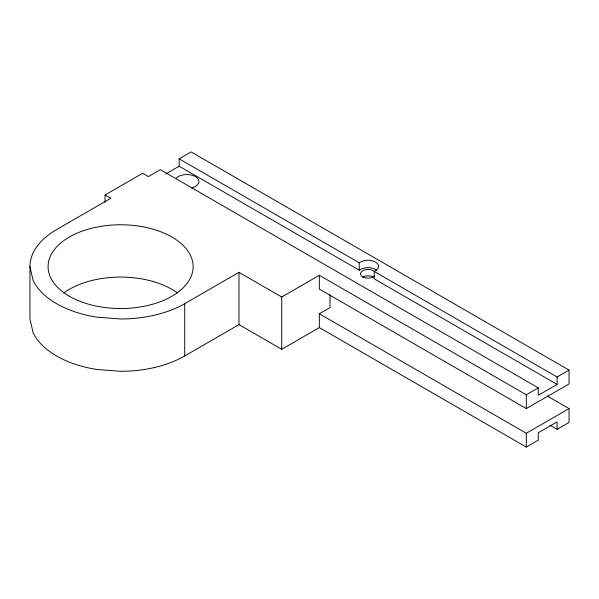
<?xml version="1.0" encoding="UTF-8"?>
<svg xmlns="http://www.w3.org/2000/svg" width="599" height="599" viewBox="0 0 599 599"><rect width="100%" height="100%" fill="white"/><g stroke="black" fill="none" stroke-linecap="round" stroke-linejoin="round"><path stroke-width="0.9" d="M105.05 202.462L105.05 194.989L142.659 173.276L148.387 176.585L160.352 169.674L538.276 387.867L538.276 395.273L557.085 384.416L557.085 377.011L374.21 271.437L374.21 278.834L557.085 384.416M376.674 270.284A10.58 6.117 0.2 0 0 360.516 269.445L359.258 270.201L179.161 166.222L179.161 158.817L191.126 151.914L569.05 370.107L569.05 383.922L526.311 408.593L319.334 289.1L319.334 275.278L281.725 296.992L238.986 272.32L184.717 303.656A90.659 52.338 0 0 1 120.609 318.982L97.143 317.2A90.659 52.338 0 0 1 33.042 280.19L29.95 266.645A90.659 52.338 0 0 1 56.501 229.634L110.778 198.299L105.05 194.989M165.841 173.912L179.161 166.222M29.95 266.645L29.95 318.953L33.042 332.497A90.659 52.338 0 0 0 97.143 369.508L120.609 371.298A90.659 52.338 0 0 0 184.717 355.963L238.986 324.628L281.725 349.299L319.334 327.593L526.311 447.086L538.276 440.183L538.276 432.778L557.085 421.921L557.085 429.326L549.8 425.118M179.161 158.817L359.258 262.796L360.538 262.062A10.58 6.11 0 0 1 375.498 262.062A10.58 6.11 0 0 1 375.498 270.696L374.21 271.437M319.334 327.593L319.334 313.771L330.019 307.601L330.019 294.813M319.334 275.278L526.311 394.778L538.276 387.867M557.085 377.011L569.05 370.107M319.334 313.771L526.311 433.272L569.05 408.6L569.05 422.415L557.085 429.326M547.164 395.961L569.05 408.6M526.311 394.778L526.311 408.593M526.311 433.272L526.311 447.086M359.258 262.796L359.258 270.201M281.725 296.992L281.725 349.299M238.986 272.32L238.986 324.628M184.717 303.656L184.717 355.963M374.562 275.959A7.555 4.365 0 0 1 363.159 277.12A7.555 4.365 0 0 1 363.159 270.441A7.555 4.365 0 0 1 374.562 271.602M176.383 178.03A12.085 6.978 0 0 1 195.94 176.922A12.085 6.978 0 0 1 191.478 187.966M63.801 292.918A72.524 41.87 0 0 1 177.416 292.918M362.672 277.112A7.555 4.365 0 0 1 373.357 277.112M69.327 296.25A72.524 41.87 0 0 0 190.662 277.479A72.524 41.87 0 0 0 101.837 226.197A72.524 41.87 0 0 0 69.327 296.25"/></g></svg>
